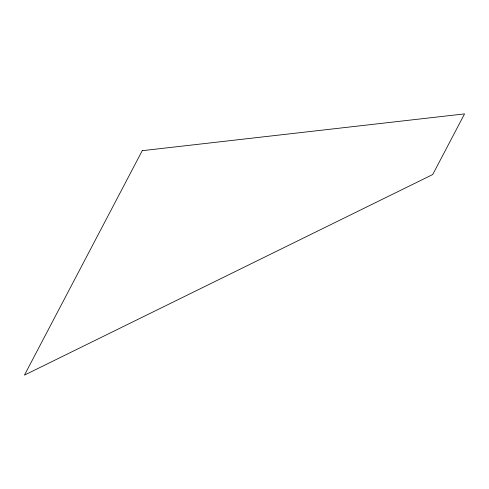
<?xml version="1.0" encoding="UTF-8"?>
<svg xmlns="http://www.w3.org/2000/svg" width="489" height="489" viewBox="0 0 489 489"><rect width="100%" height="100%" fill="white"/><g stroke="black" fill="none" stroke-linecap="round" stroke-linejoin="round"><path stroke-width="0.73" d="M142.244 150.679L24.45 375.118L432.716 174.542L464.55 113.882L142.244 150.679"/></g></svg>
